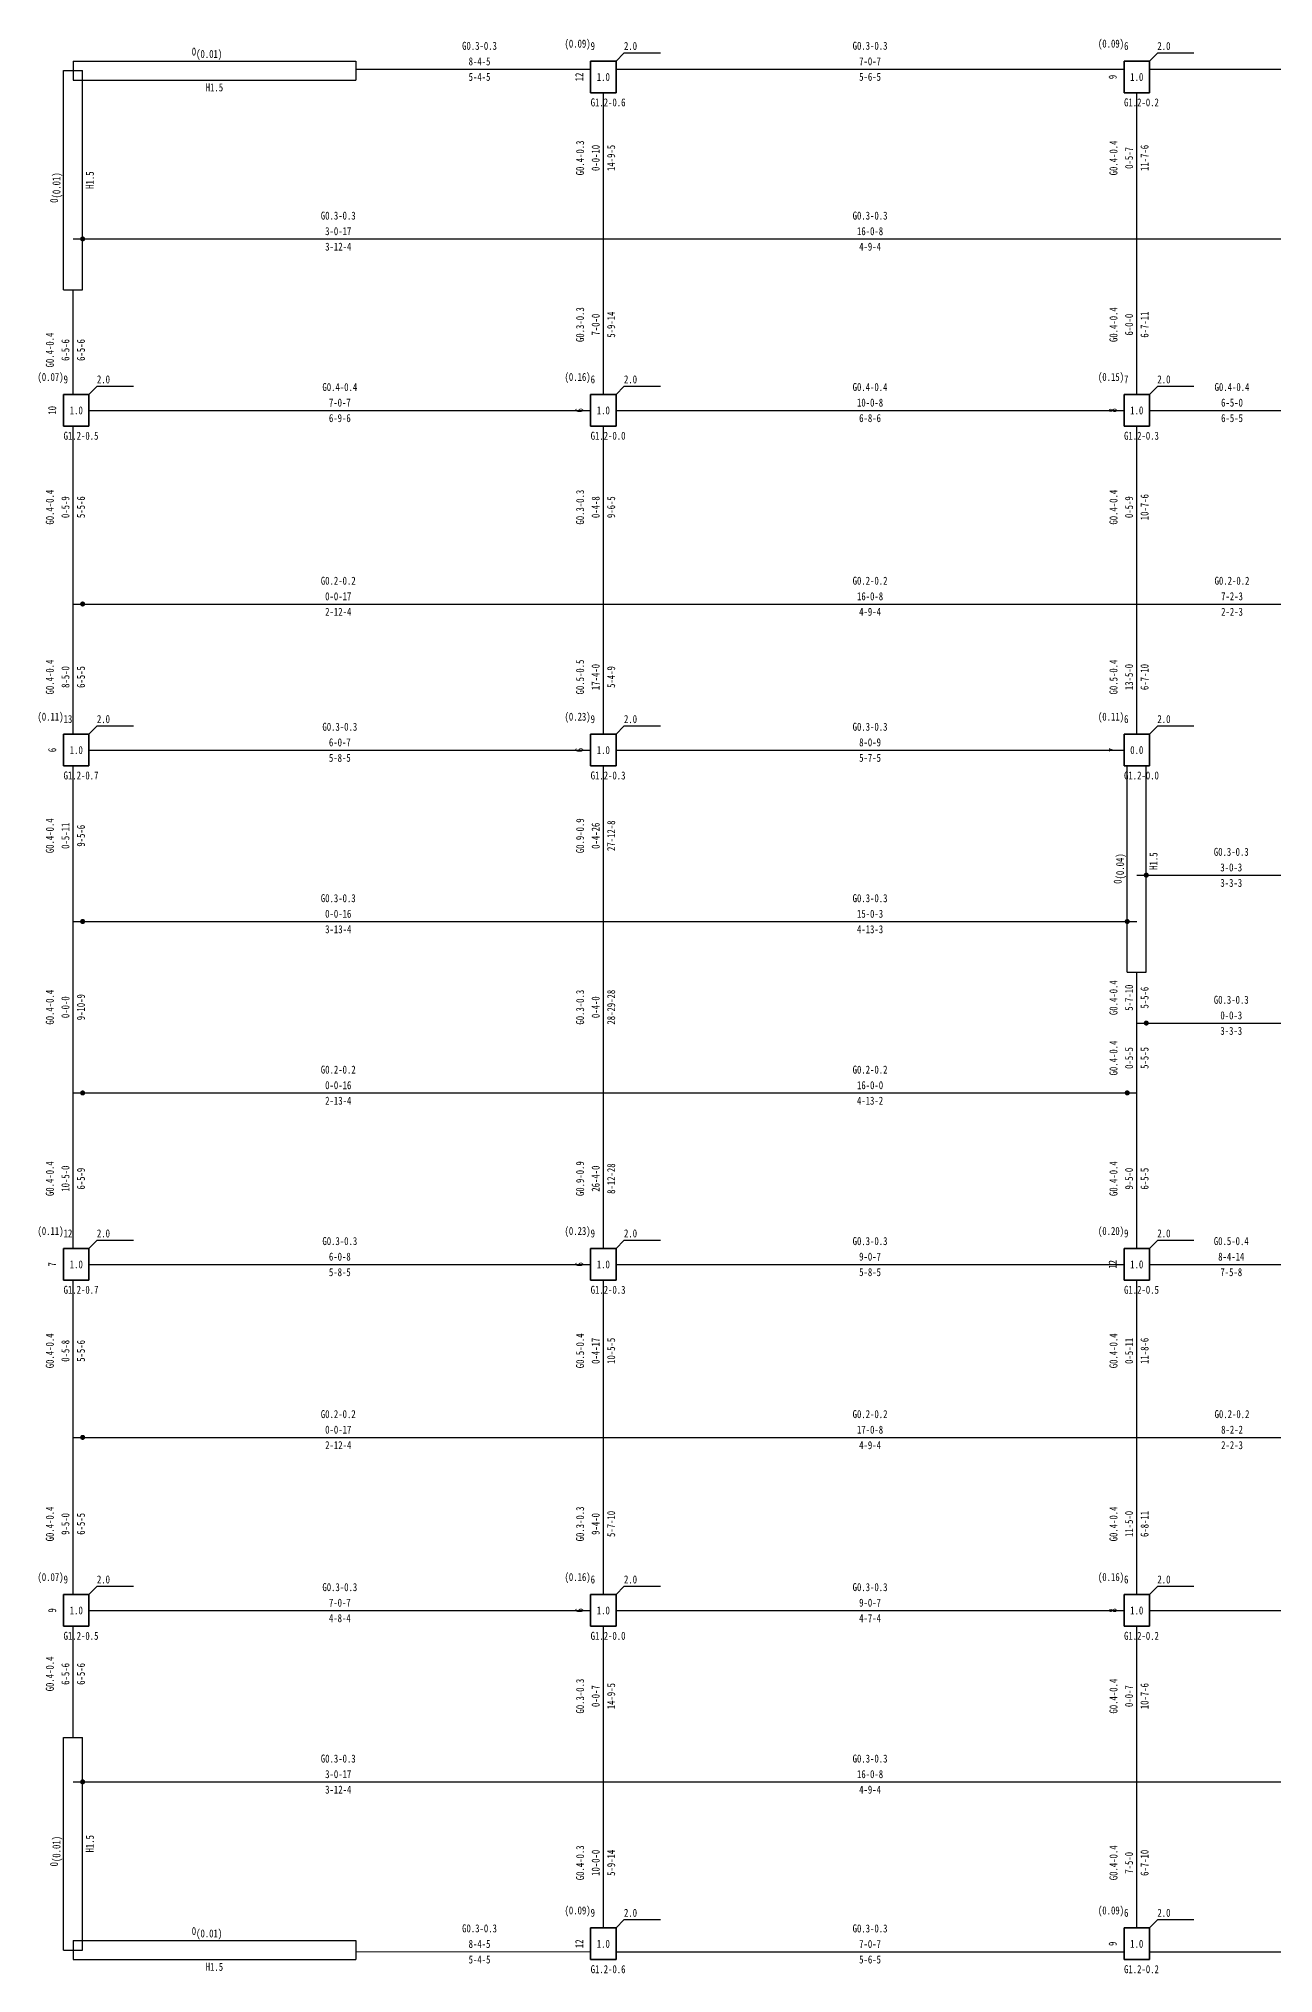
# Model space of a CAD drawing. Header units: millimetres. Extents: x -1455 to 850709, y 32926 to 221881.
# Drawn here: x 311108 to 330550, y 131285 to 161753 of the extents above; entities that cross this region are included whole.
import ezdxf
from ezdxf.enums import TextEntityAlignment as Align

# ---------------------------------------------------------------- set-up
doc = ezdxf.new("R2010")
doc.units = ezdxf.units.MM
for name, color, linetype, lineweight in [('层15100', 134, 'Continuous', 25), ('层15101', 52, 'Continuous', 25), ('层15103', 84, 'Continuous', 25), ('层15220', 4, 'Continuous', 25), ('层15221', 2, 'Continuous', 25), ('层15223', 3, 'Continuous', 25)]:
    doc.layers.add(name, color=color, linetype=linetype, lineweight=lineweight)
doc.styles.add('宋体', font='')
doc.styles.get('宋体').set_extended_font_data('宋体')

# ---------------------------------------------------------------- blocks, each defined once
blk = doc.blocks.new('20FLOOR')
at = {"layer": '层15100'}
for p, q in [((16.1, 41.274), (19.8, 41.274)), ((20.2, 41.275), (28.2, 41.275)), ((28.6, 41.275), (33.8, 41.275)), ((20, 38.6), (20, 40.9)), ((28.4, 38.6), (28.4, 40.9)), ((11.65, 38.6), (20, 38.6)), ((20, 36.15), (20, 38.6)), ((20, 38.6), (28.4, 38.6)), ((28.4, 36.15), (28.4, 38.6)), ((28.4, 38.6), (34, 38.6)), ((11.65, 32.85), (11.651, 35.65)), ((11.9, 35.9), (19.8, 35.9)), ((20, 32.85), (20, 35.65)), ((20.2, 35.9), (28.2, 35.9)), ((28.4, 32.85), (28.4, 35.65)), ((28.6, 35.9), (31.4, 35.9)), ((11.651, 30.8), (11.65, 32.85)), ((20, 30.8), (20, 32.85)), ((28.4, 30.8), (28.4, 32.85)), ((11.9, 30.55), (19.8, 30.55)), ((20.2, 30.55), (28.2, 30.55)), ((11.65, 27.85), (11.651, 30.3)), ((20, 27.85), (20, 30.3)), ((28.4, 28.58), (31.375, 28.58)), ((11.65, 25.15), (11.65, 27.85)), ((20, 25.15), (20, 27.85)), ((28.4, 26.25), (28.4, 27.05)), ((28.4, 25.15), (28.4, 26.25)), ((11.651, 22.7), (11.65, 25.15)), ((20, 22.7), (20, 25.15)), ((28.4, 22.7), (28.4, 25.15)), ((11.9, 22.45), (19.8, 22.45)), ((20.2, 22.45), (28.2, 22.45)), ((28.6, 22.45), (31.375, 22.45)), ((11.65, 19.725), (11.651, 22.2)), ((20, 19.725), (20, 22.2)), ((28.4, 19.725), (28.4, 22.2)), ((11.651, 17.25), (11.65, 19.725)), ((20, 17.25), (20, 19.725)), ((28.4, 17.25), (28.4, 19.725)), ((11.9, 17), (19.8, 17)), ((20.2, 17), (28.2, 17)), ((28.6, 17), (33.8, 17)), ((20, 14.3), (20, 16.75)), ((28.4, 14.3), (28.4, 16.75)), ((11.65, 14.3), (20, 14.3)), ((20, 12), (20, 14.3)), ((20, 14.3), (28.4, 14.3)), ((28.4, 12), (28.4, 14.3)), ((28.4, 14.3), (34, 14.3)), ((16.1, 11.626), (19.8, 11.625)), ((20.2, 11.625), (28.2, 11.625)), ((28.6, 11.625), (33.8, 11.625))]:
    blk.add_line(p, q, dxfattribs=at)
at = {"layer": '层15100', "color": 2}
for p, q in [((11.651, 36.15), (11.65, 37.8)), ((11.65, 15), (11.651, 16.75))]:
    blk.add_line(p, q, dxfattribs=at)
at = {"layer": '层15100', "color": 4}
for p, q in [((11.65, 32.85), (20, 32.85)), ((20, 32.85), (28.4, 32.85)), ((28.4, 32.85), (31.4, 32.85)), ((11.65, 27.85), (20, 27.85)), ((20, 27.85), (28.4, 27.85)), ((28.4, 26.25), (31.375, 26.25)), ((11.65, 25.15), (20, 25.15)), ((20, 25.15), (28.4, 25.15)), ((11.65, 19.725), (20, 19.725)), ((20, 19.725), (28.4, 19.725)), ((28.4, 19.725), (31.4, 19.725))]:
    blk.add_line(p, q, dxfattribs=at)
at = {"layer": '层15100', "color": 1, "linetype": 'Continuous', "const_width": 0.04}
for points in [[(11.82, 38.6, 1), (11.78, 38.6, 1)], [(11.82, 32.85, 1), (11.78, 32.85, 1)], [(28.57, 28.58, 1), (28.53, 28.58, 1)], [(11.82, 27.85, 1), (11.78, 27.85, 1)], [(28.27, 27.85, 1), (28.23, 27.85, 1)], [(28.57, 26.25, 1), (28.53, 26.25, 1)], [(11.82, 25.15, 1), (11.78, 25.15, 1)], [(28.27, 25.15, 1), (28.23, 25.15, 1)], [(11.82, 19.725, 1), (11.78, 19.725, 1)], [(11.82, 14.3, 1), (11.78, 14.3, 1)]]:
    blk.add_lwpolyline(points, format="xyb", close=True, dxfattribs=at)
at = {"layer": '层15103'}
for p, q in [((11.5, 38.6), (11.5, 41.25)), ((11.5, 41.25), (11.8, 41.25)), ((11.65, 41.4), (16.1, 41.4)), ((11.65, 41.4), (11.65, 41.1)), ((11.8, 38.6), (11.8, 41.25)), ((16.1, 41.4), (16.1, 41.1)), ((11.65, 41.1), (16.1, 41.1)), ((11.5, 37.8), (11.5, 38.6)), ((11.8, 37.8), (11.8, 38.6)), ((11.5, 37.8), (11.8, 37.8)), ((28.25, 28.58), (28.25, 30.3)), ((28.55, 28.58), (28.55, 30.3)), ((28.25, 27.85), (28.25, 28.58)), ((28.55, 27.85), (28.55, 28.58)), ((28.25, 27.05), (28.25, 27.85)), ((28.55, 27.05), (28.55, 27.85)), ((28.25, 27.05), (28.55, 27.05)), ((11.5, 14.3), (11.5, 15)), ((11.5, 15), (11.8, 15)), ((11.8, 14.3), (11.8, 15)), ((11.5, 11.65), (11.5, 14.3)), ((11.8, 11.65), (11.8, 14.3)), ((11.5, 11.65), (11.8, 11.65)), ((11.65, 11.8), (16.1, 11.8)), ((11.65, 11.8), (11.65, 11.5)), ((16.1, 11.8), (16.1, 11.5)), ((11.65, 11.5), (16.1, 11.5))]:
    blk.add_line(p, q, dxfattribs=at)
at = {"layer": '层15221'}
for p, q in [((20.2, 41.4), (20.325, 41.525)), ((20.901, 41.525), (20.325, 41.525)), ((28.6, 41.4), (28.725, 41.525)), ((29.301, 41.525), (28.725, 41.525)), ((11.9, 36.15), (12.025, 36.275)), ((12.601, 36.275), (12.025, 36.275)), ((20.2, 36.15), (20.325, 36.275)), ((20.901, 36.275), (20.325, 36.275)), ((28.6, 36.15), (28.725, 36.275)), ((29.301, 36.275), (28.725, 36.275)), ((11.9, 30.8), (12.025, 30.925)), ((12.601, 30.925), (12.025, 30.925)), ((20.2, 30.8), (20.325, 30.925)), ((20.901, 30.925), (20.325, 30.925)), ((28.6, 30.8), (28.725, 30.925)), ((29.301, 30.925), (28.725, 30.925)), ((11.9, 22.7), (12.025, 22.825)), ((12.601, 22.825), (12.025, 22.825)), ((20.2, 22.7), (20.325, 22.825)), ((20.901, 22.825), (20.325, 22.825)), ((28.6, 22.7), (28.725, 22.825)), ((29.301, 22.825), (28.725, 22.825)), ((11.9, 17.25), (12.025, 17.375)), ((12.601, 17.375), (12.025, 17.375)), ((20.2, 17.25), (20.325, 17.375)), ((20.901, 17.375), (20.325, 17.375)), ((28.6, 17.25), (28.725, 17.375)), ((29.301, 17.375), (28.725, 17.375)), ((20.2, 12), (20.325, 12.125)), ((20.901, 12.125), (20.325, 12.125)), ((28.6, 12), (28.725, 12.125)), ((29.301, 12.125), (28.725, 12.125))]:
    blk.add_line(p, q, dxfattribs=at)
at = {"layer": '层15220', "style": '宋体', "width": 0.8}
for s, p in [('G0.3-0.3', (18.05, 41.641)), ('8-4-5', (18.05, 41.396)), ('G0.3-0.3', (24.2, 41.642)), ('7-0-7', (24.2, 41.397)), ('5-4-5', (18.05, 41.152)), ('5-6-5', (24.2, 41.153)), ('G0.3-0.3', (15.825, 38.967)), ('G0.3-0.3', (24.2, 38.967)), ('3-0-17', (15.825, 38.722)), ('16-0-8', (24.2, 38.722)), ('3-12-4', (15.825, 38.478)), ('4-9-4', (24.2, 38.478)), ('G0.4-0.4', (15.85, 36.267)), ('G0.4-0.4', (24.2, 36.267)), ('G0.4-0.4', (29.9, 36.267)), ('7-0-7', (15.85, 36.022)), ('10-0-8', (24.2, 36.022)), ('6-5-0', (29.9, 36.022)), ('6-9-6', (15.85, 35.778)), ('6-8-6', (24.2, 35.778)), ('6-5-5', (29.9, 35.778)), ('G0.2-0.2', (15.825, 33.217)), ('G0.2-0.2', (24.2, 33.217)), ('G0.2-0.2', (29.9, 33.217)), ('0-0-17', (15.825, 32.972)), ('16-0-8', (24.2, 32.972)), ('7-2-3', (29.9, 32.972)), ('2-12-4', (15.825, 32.728)), ('4-9-4', (24.2, 32.728)), ('2-2-3', (29.9, 32.728)), ('G0.3-0.3', (15.85, 30.917)), ('G0.3-0.3', (24.2, 30.917)), ('5-8-5', (15.85, 30.428)), ('6-0-7', (15.85, 30.672)), ('5-7-5', (24.2, 30.428)), ('8-0-9', (24.2, 30.672)), ('G0.3-0.3', (29.888, 28.947)), ('3-0-3', (29.888, 28.702)), ('3-3-3', (29.888, 28.458)), ('G0.3-0.3', (15.825, 28.217)), ('0-0-16', (15.825, 27.972)), ('G0.3-0.3', (24.2, 28.217)), ('15-0-3', (24.2, 27.972)), ('3-13-4', (15.825, 27.728)), ('4-13-3', (24.2, 27.728)), ('G0.3-0.3', (29.888, 26.617)), ('0-0-3', (29.888, 26.372)), ('3-3-3', (29.888, 26.128)), ('G0.2-0.2', (15.825, 25.517)), ('0-0-16', (15.825, 25.272)), ('G0.2-0.2', (24.2, 25.517)), ('16-0-0', (24.2, 25.272)), ('2-13-4', (15.825, 25.028)), ('4-13-2', (24.2, 25.028)), ('G0.3-0.3', (15.85, 22.817)), ('G0.3-0.3', (24.2, 22.817)), ('G0.5-0.4', (29.888, 22.817)), ('6-0-8', (15.85, 22.572)), ('9-0-7', (24.2, 22.572)), ('8-4-14', (29.888, 22.572)), ('5-8-5', (15.85, 22.328)), ('5-8-5', (24.2, 22.328)), ('7-5-8', (29.888, 22.328)), ('G0.2-0.2', (15.825, 20.092)), ('G0.2-0.2', (24.2, 20.092)), ('G0.2-0.2', (29.9, 20.092)), ('0-0-17', (15.825, 19.847)), ('17-0-8', (24.2, 19.847)), ('8-2-2', (29.9, 19.847)), ('2-12-4', (15.825, 19.603)), ('4-9-4', (24.2, 19.603)), ('2-2-3', (29.9, 19.603)), ('G0.3-0.3', (15.85, 17.367)), ('G0.3-0.3', (24.2, 17.367)), ('7-0-7', (15.85, 17.122)), ('9-0-7', (24.2, 17.122)), ('4-8-4', (15.85, 16.878)), ('4-7-4', (24.2, 16.878)), ('G0.3-0.3', (15.825, 14.667)), ('G0.3-0.3', (24.2, 14.667)), ('3-0-17', (15.825, 14.422)), ('16-0-8', (24.2, 14.422)), ('3-12-4', (15.825, 14.178)), ('4-9-4', (24.2, 14.178)), ('G0.3-0.3', (24.2, 11.992)), ('7-0-7', (24.2, 11.747)), ('5-6-5', (24.2, 11.503))]:
    blk.add_text(s, height=0.126, dxfattribs=at).set_placement(p, align=Align.MIDDLE_CENTER)
for s, rotation, p in [('G0.4-0.3', 89.9997, (19.633, 39.875)), ('0-0-10', 89.9997, (19.878, 39.875)), ('14-9-5', 89.9997, (20.122, 39.875)), ('G0.4-0.4', 89.9997, (28.033, 39.875)), ('0-5-7', 89.9997, (28.278, 39.875)), ('11-7-6', 89.9997, (28.522, 39.875)), ('G0.3-0.3', 89.9997, (19.633, 37.25)), ('G0.4-0.4', 89.9997, (28.033, 37.25)), ('7-0-0', 89.9997, (19.878, 37.25)), ('5-9-14', 89.9997, (20.122, 37.25)), ('6-0-0', 89.9997, (28.278, 37.25)), ('6-7-11', 89.9997, (28.522, 37.25)), ('G0.4-0.4', 90.0276, (11.283, 36.85)), ('6-5-6', 90.0276, (11.528, 36.85)), ('6-5-6', 90.0276, (11.773, 36.85)), ('G0.4-0.4', 89.98, (11.283, 34.375)), ('0-5-9', 89.98, (11.528, 34.375)), ('5-5-6', 89.98, (11.773, 34.375)), ('G0.3-0.3', 89.9997, (19.633, 34.375)), ('0-4-8', 89.9997, (19.878, 34.375)), ('9-6-5', 89.9997, (20.122, 34.375)), ('G0.4-0.4', 89.9997, (28.033, 34.375)), ('0-5-9', 89.9997, (28.278, 34.375)), ('10-7-6', 89.9997, (28.522, 34.375)), ('G0.4-0.4', 90.0276, (11.283, 31.7)), ('8-5-0', 90.0276, (11.528, 31.7)), ('6-5-5', 90.0276, (11.773, 31.7)), ('G0.5-0.5', 89.9997, (19.633, 31.7)), ('17-4-0', 89.9997, (19.878, 31.7)), ('5-4-9', 89.9997, (20.122, 31.7)), ('G0.5-0.4', 89.9997, (28.033, 31.7)), ('13-5-0', 89.9997, (28.278, 31.7)), ('6-7-10', 89.9997, (28.522, 31.7)), ('G0.4-0.4', 89.98, (11.283, 29.2)), ('0-5-11', 89.98, (11.528, 29.2)), ('9-5-6', 89.98, (11.773, 29.2)), ('G0.9-0.9', 89.9997, (19.633, 29.2)), ('0-4-26', 89.9997, (19.878, 29.2)), ('27-12-8', 89.9997, (20.122, 29.2)), ('G0.4-0.4', 89.9997, (28.033, 26.65)), ('5-7-10', 89.9997, (28.278, 26.65)), ('5-5-6', 89.9997, (28.522, 26.65)), ('G0.4-0.4', 89.9997, (11.283, 26.5)), ('0-0-0', 89.9997, (11.528, 26.5)), ('9-10-9', 89.9997, (11.772, 26.5)), ('G0.3-0.3', 89.9997, (19.633, 26.5)), ('0-4-0', 89.9997, (19.878, 26.5)), ('28-29-28', 89.9997, (20.122, 26.5)), ('G0.4-0.4', 89.9997, (28.033, 25.7)), ('0-5-5', 89.9997, (28.278, 25.7)), ('5-5-5', 89.9997, (28.522, 25.7)), ('G0.4-0.4', 90.0194, (11.283, 23.8)), ('10-5-0', 90.0194, (11.528, 23.8)), ('6-5-9', 90.0194, (11.773, 23.8)), ('G0.9-0.9', 89.9997, (19.633, 23.8)), ('26-4-0', 89.9997, (19.878, 23.8)), ('8-12-28', 89.9997, (20.122, 23.8)), ('G0.4-0.4', 89.9997, (28.033, 23.8)), ('9-5-0', 89.9997, (28.278, 23.8)), ('6-5-5', 89.9997, (28.522, 23.8)), ('G0.4-0.4', 89.98, (11.283, 21.088)), ('G0.5-0.4', 89.9997, (19.633, 21.088)), ('G0.4-0.4', 89.9997, (28.033, 21.088)), ('0-5-8', 89.98, (11.528, 21.088)), ('5-5-6', 89.98, (11.773, 21.087)), ('0-4-17', 89.9997, (19.878, 21.088)), ('10-5-5', 89.9997, (20.122, 21.088)), ('0-5-11', 89.9997, (28.278, 21.088)), ('11-8-6', 89.9997, (28.522, 21.088)), ('G0.4-0.4', 90.0194, (11.283, 18.362)), ('G0.3-0.3', 89.9997, (19.633, 18.362)), ('G0.4-0.4', 89.9997, (28.033, 18.362)), ('9-5-0', 90.0194, (11.528, 18.362)), ('6-5-5', 90.0194, (11.773, 18.363)), ('9-4-0', 89.9997, (19.878, 18.362)), ('5-7-10', 89.9997, (20.122, 18.362)), ('11-5-0', 89.9997, (28.278, 18.362)), ('6-8-11', 89.9997, (28.522, 18.362)), ('G0.4-0.4', 89.9718, (11.283, 16)), ('6-5-6', 89.9718, (11.528, 16)), ('6-5-6', 89.9718, (11.773, 16)), ('G0.3-0.3', 89.9997, (19.633, 15.65)), ('14-9-5', 89.9997, (20.122, 15.65)), ('G0.4-0.4', 89.9997, (28.033, 15.65)), ('10-7-6', 89.9997, (28.522, 15.65)), ('0-0-7', 89.9997, (19.878, 15.65)), ('0-0-7', 89.9997, (28.278, 15.65)), ('G0.4-0.3', 89.9997, (19.633, 13.025)), ('10-0-0', 89.9997, (19.878, 13.025)), ('5-9-14', 89.9997, (20.122, 13.025)), ('G0.4-0.4', 89.9997, (28.033, 13.025)), ('7-5-0', 89.9997, (28.278, 13.025)), ('6-7-10', 89.9997, (28.522, 13.025)), ('G0.3-0.3', -0.0147, (18.05, 11.993)), ('8-4-5', -0.0147, (18.05, 11.748)), ('5-4-5', -0.0147, (18.05, 11.503))]:
    blk.add_text(s, height=0.126, rotation=rotation, dxfattribs=at).set_placement(p, align=Align.MIDDLE_CENTER)
at = {"layer": '层15221', "style": '宋体', "width": 0.8}
for s, p in [('(0.09)', (19.8, 41.575)), ('(0.09)', (28.2, 41.575)), ('(0.07)', (11.5, 36.325)), ('(0.16)', (19.8, 36.325)), ('(0.15)', (28.2, 36.325)), ('(0.11)', (11.5, 30.975)), ('(0.23)', (19.8, 30.975)), ('(0.11)', (28.2, 30.975)), ('(0.11)', (11.5, 22.875)), ('(0.23)', (19.8, 22.875)), ('(0.20)', (28.2, 22.875)), ('(0.07)', (11.5, 17.425)), ('(0.16)', (19.8, 17.425)), ('(0.16)', (28.2, 17.425)), ('(0.09)', (19.8, 12.175)), ('(0.09)', (28.2, 12.175))]:
    blk.add_text(s, height=0.126, dxfattribs=at).set_placement(p, align=Align.BOTTOM_RIGHT)
for s, p in [('9', (19.8, 41.575)), ('2.0', (20.325, 41.575)), ('6', (28.2, 41.575)), ('2.0', (28.725, 41.575)), ('9', (11.5, 36.325)), ('2.0', (12.025, 36.325)), ('6', (19.8, 36.325)), ('2.0', (20.325, 36.325)), ('7', (28.2, 36.325)), ('2.0', (28.725, 36.325)), ('13', (11.5, 30.975)), ('2.0', (12.025, 30.975)), ('9', (19.8, 30.975)), ('2.0', (20.325, 30.975)), ('6', (28.2, 30.975)), ('2.0', (28.725, 30.975)), ('12', (11.5, 22.875)), ('2.0', (12.025, 22.875)), ('9', (19.8, 22.875)), ('2.0', (20.325, 22.875)), ('9', (28.2, 22.875)), ('2.0', (28.725, 22.875)), ('9', (11.5, 17.425)), ('2.0', (12.025, 17.425)), ('6', (19.8, 17.425)), ('2.0', (20.325, 17.425)), ('6', (28.2, 17.425)), ('2.0', (28.725, 17.425)), ('9', (19.8, 12.175)), ('2.0', (20.325, 12.175)), ('6', (28.2, 12.175)), ('2.0', (28.725, 12.175))]:
    blk.add_text(s, height=0.126, dxfattribs=at).set_placement(p)
for s, p in [('12', (19.62, 41.15)), ('9', (28.02, 41.15)), ('10', (11.32, 35.9)), ('6', (19.62, 35.9)), ('8', (28.02, 35.9)), ('6', (11.32, 30.55)), ('6', (19.62, 30.55)), ('7', (28.02, 30.55)), ('7', (11.32, 22.45)), ('6', (19.62, 22.45)), ('12', (28.02, 22.45)), ('9', (11.32, 17)), ('6', (19.62, 17)), ('8', (28.02, 17)), ('12', (19.62, 11.75)), ('9', (28.02, 11.75))]:
    blk.add_text(s, height=0.126, rotation=89.9997, dxfattribs=at).set_placement(p, align=Align.MIDDLE_CENTER)
for s, p in [('1.0', (20, 41.15)), ('1.0', (28.4, 41.15)), ('1.0', (11.7, 35.9)), ('1.0', (20, 35.9)), ('1.0', (28.4, 35.9)), ('1.0', (11.7, 30.55)), ('1.0', (20, 30.55)), ('0.0', (28.4, 30.55)), ('1.0', (11.7, 22.45)), ('1.0', (20, 22.45)), ('1.0', (28.4, 22.45)), ('1.0', (11.7, 17)), ('1.0', (20, 17)), ('1.0', (28.4, 17)), ('1.0', (20, 11.75)), ('1.0', (28.4, 11.75))]:
    blk.add_text(s, height=0.126, dxfattribs=at).set_placement(p, align=Align.MIDDLE_CENTER)
for s, p in [('G1.2-0.6', (19.8, 40.75)), ('G1.2-0.2', (28.2, 40.75)), ('G1.2-0.5', (11.5, 35.5)), ('G1.2-0.0', (19.8, 35.5)), ('G1.2-0.3', (28.2, 35.5)), ('G1.2-0.7', (11.5, 30.15)), ('G1.2-0.3', (19.8, 30.15)), ('G1.2-0.0', (28.2, 30.15)), ('G1.2-0.7', (11.5, 22.05)), ('G1.2-0.3', (19.8, 22.05)), ('G1.2-0.5', (28.2, 22.05)), ('G1.2-0.5', (11.5, 16.6)), ('G1.2-0.0', (19.8, 16.6)), ('G1.2-0.2', (28.2, 16.6)), ('G1.2-0.6', (19.8, 11.35)), ('G1.2-0.2', (28.2, 11.35))]:
    blk.add_text(s, height=0.126, dxfattribs=at).set_placement(p, align=Align.MIDDLE_LEFT)
at = {"layer": '层15223', "style": '宋体', "width": 0.8}
for p in [(13.587, 41.45), (13.587, 11.85)]:
    blk.add_text('0', height=0.126, dxfattribs=at).set_placement(p, align=Align.BOTTOM_RIGHT)
for p in [(13.587, 41.45), (13.587, 11.85)]:
    blk.add_text('(0.01)', height=0.126, dxfattribs=at).set_placement(p)
for p in [(13.875, 41.05), (13.875, 11.45)]:
    blk.add_text('H1.5', height=0.126, dxfattribs=at).set_placement(p, align=Align.TOP_CENTER)
for s, p in [('(0.01)', (11.45, 39.237)), ('(0.04)', (28.2, 28.512)), ('(0.01)', (11.45, 13.037))]:
    blk.add_text(s, height=0.126, rotation=89.9997, dxfattribs=at).set_placement(p)
for p in [(11.85, 39.525), (28.6, 28.8), (11.85, 13.325)]:
    blk.add_text('H1.5', height=0.126, rotation=89.9997, dxfattribs=at).set_placement(p, align=Align.TOP_CENTER)
for p in [(11.45, 39.237), (28.2, 28.512), (11.45, 13.037)]:
    blk.add_text('0', height=0.126, rotation=89.9997, dxfattribs=at).set_placement(p, align=Align.BOTTOM_RIGHT)
at = {"layer": '层15101'}
mesh = blk.add_polyface(dxfattribs=at)
corners = [(19.8, 40.9), (20.2, 40.9), (20.2, 40.9), (19.8, 40.9), (20.2, 40.9), (20.2, 41.4), (20.2, 41.4), (20.2, 40.9), (20.2, 41.4), (19.8, 41.4), (19.8, 41.4), (20.2, 41.4), (19.8, 41.4), (19.8, 40.9), (19.8, 40.9), (19.8, 41.4)]
mesh.append_faces([[corners[k] for k in face] for face in [(0, 1, 2, 3), (4, 5, 6, 7), (8, 9, 10, 11), (12, 13, 14, 15)]])
mesh = blk.add_polyface(dxfattribs=at)
corners = [(28.2, 40.9), (28.6, 40.9), (28.6, 40.9), (28.2, 40.9), (28.6, 40.9), (28.6, 41.4), (28.6, 41.4), (28.6, 40.9), (28.6, 41.4), (28.2, 41.4), (28.2, 41.4), (28.6, 41.4), (28.2, 41.4), (28.2, 40.9), (28.2, 40.9), (28.2, 41.4)]
mesh.append_faces([[corners[k] for k in face] for face in [(0, 1, 2, 3), (4, 5, 6, 7), (8, 9, 10, 11), (12, 13, 14, 15)]])
mesh = blk.add_polyface(dxfattribs=at)
corners = [(11.5, 35.65), (11.9, 35.65), (11.9, 35.65), (11.5, 35.65), (11.9, 35.65), (11.9, 36.15), (11.9, 36.15), (11.9, 35.65), (11.9, 36.15), (11.5, 36.15), (11.5, 36.15), (11.9, 36.15), (11.5, 36.15), (11.5, 35.65), (11.5, 35.65), (11.5, 36.15)]
mesh.append_faces([[corners[k] for k in face] for face in [(0, 1, 2, 3), (4, 5, 6, 7), (8, 9, 10, 11), (12, 13, 14, 15)]])
mesh = blk.add_polyface(dxfattribs=at)
corners = [(19.8, 35.65), (20.2, 35.65), (20.2, 35.65), (19.8, 35.65), (20.2, 35.65), (20.2, 36.15), (20.2, 36.15), (20.2, 35.65), (20.2, 36.15), (19.8, 36.15), (19.8, 36.15), (20.2, 36.15), (19.8, 36.15), (19.8, 35.65), (19.8, 35.65), (19.8, 36.15)]
mesh.append_faces([[corners[k] for k in face] for face in [(0, 1, 2, 3), (4, 5, 6, 7), (8, 9, 10, 11), (12, 13, 14, 15)]])
mesh = blk.add_polyface(dxfattribs=at)
corners = [(28.2, 35.65), (28.6, 35.65), (28.6, 35.65), (28.2, 35.65), (28.6, 35.65), (28.6, 36.15), (28.6, 36.15), (28.6, 35.65), (28.6, 36.15), (28.2, 36.15), (28.2, 36.15), (28.6, 36.15), (28.2, 36.15), (28.2, 35.65), (28.2, 35.65), (28.2, 36.15)]
mesh.append_faces([[corners[k] for k in face] for face in [(0, 1, 2, 3), (4, 5, 6, 7), (8, 9, 10, 11), (12, 13, 14, 15)]])
mesh = blk.add_polyface(dxfattribs=at)
corners = [(11.5, 30.3), (11.9, 30.3), (11.9, 30.3), (11.5, 30.3), (11.9, 30.3), (11.9, 30.8), (11.9, 30.8), (11.9, 30.3), (11.9, 30.8), (11.5, 30.8), (11.5, 30.8), (11.9, 30.8), (11.5, 30.8), (11.5, 30.3), (11.5, 30.3), (11.5, 30.8)]
mesh.append_faces([[corners[k] for k in face] for face in [(0, 1, 2, 3), (4, 5, 6, 7), (8, 9, 10, 11), (12, 13, 14, 15)]])
mesh = blk.add_polyface(dxfattribs=at)
corners = [(19.8, 30.3), (20.2, 30.3), (20.2, 30.3), (19.8, 30.3), (20.2, 30.3), (20.2, 30.8), (20.2, 30.8), (20.2, 30.3), (20.2, 30.8), (19.8, 30.8), (19.8, 30.8), (20.2, 30.8), (19.8, 30.8), (19.8, 30.3), (19.8, 30.3), (19.8, 30.8)]
mesh.append_faces([[corners[k] for k in face] for face in [(0, 1, 2, 3), (4, 5, 6, 7), (8, 9, 10, 11), (12, 13, 14, 15)]])
mesh = blk.add_polyface(dxfattribs=at)
corners = [(28.2, 30.3), (28.6, 30.3), (28.6, 30.3), (28.2, 30.3), (28.6, 30.3), (28.6, 30.8), (28.6, 30.8), (28.6, 30.3), (28.6, 30.8), (28.2, 30.8), (28.2, 30.8), (28.6, 30.8), (28.2, 30.8), (28.2, 30.3), (28.2, 30.3), (28.2, 30.8)]
mesh.append_faces([[corners[k] for k in face] for face in [(0, 1, 2, 3), (4, 5, 6, 7), (8, 9, 10, 11), (12, 13, 14, 15)]])
mesh = blk.add_polyface(dxfattribs=at)
corners = [(11.5, 22.2), (11.9, 22.2), (11.9, 22.2), (11.5, 22.2), (11.9, 22.2), (11.9, 22.7), (11.9, 22.7), (11.9, 22.2), (11.9, 22.7), (11.5, 22.7), (11.5, 22.7), (11.9, 22.7), (11.5, 22.7), (11.5, 22.2), (11.5, 22.2), (11.5, 22.7)]
mesh.append_faces([[corners[k] for k in face] for face in [(0, 1, 2, 3), (4, 5, 6, 7), (8, 9, 10, 11), (12, 13, 14, 15)]])
mesh = blk.add_polyface(dxfattribs=at)
corners = [(19.8, 22.2), (20.2, 22.2), (20.2, 22.2), (19.8, 22.2), (20.2, 22.2), (20.2, 22.7), (20.2, 22.7), (20.2, 22.2), (20.2, 22.7), (19.8, 22.7), (19.8, 22.7), (20.2, 22.7), (19.8, 22.7), (19.8, 22.2), (19.8, 22.2), (19.8, 22.7)]
mesh.append_faces([[corners[k] for k in face] for face in [(0, 1, 2, 3), (4, 5, 6, 7), (8, 9, 10, 11), (12, 13, 14, 15)]])
mesh = blk.add_polyface(dxfattribs=at)
corners = [(28.2, 22.2), (28.6, 22.2), (28.6, 22.2), (28.2, 22.2), (28.6, 22.2), (28.6, 22.7), (28.6, 22.7), (28.6, 22.2), (28.6, 22.7), (28.2, 22.7), (28.2, 22.7), (28.6, 22.7), (28.2, 22.7), (28.2, 22.2), (28.2, 22.2), (28.2, 22.7)]
mesh.append_faces([[corners[k] for k in face] for face in [(0, 1, 2, 3), (4, 5, 6, 7), (8, 9, 10, 11), (12, 13, 14, 15)]])
mesh = blk.add_polyface(dxfattribs=at)
corners = [(11.5, 16.75), (11.9, 16.75), (11.9, 16.75), (11.5, 16.75), (11.9, 16.75), (11.9, 17.25), (11.9, 17.25), (11.9, 16.75), (11.9, 17.25), (11.5, 17.25), (11.5, 17.25), (11.9, 17.25), (11.5, 17.25), (11.5, 16.75), (11.5, 16.75), (11.5, 17.25)]
mesh.append_faces([[corners[k] for k in face] for face in [(0, 1, 2, 3), (4, 5, 6, 7), (8, 9, 10, 11), (12, 13, 14, 15)]])
mesh = blk.add_polyface(dxfattribs=at)
corners = [(19.8, 16.75), (20.2, 16.75), (20.2, 16.75), (19.8, 16.75), (20.2, 16.75), (20.2, 17.25), (20.2, 17.25), (20.2, 16.75), (20.2, 17.25), (19.8, 17.25), (19.8, 17.25), (20.2, 17.25), (19.8, 17.25), (19.8, 16.75), (19.8, 16.75), (19.8, 17.25)]
mesh.append_faces([[corners[k] for k in face] for face in [(0, 1, 2, 3), (4, 5, 6, 7), (8, 9, 10, 11), (12, 13, 14, 15)]])
mesh = blk.add_polyface(dxfattribs=at)
corners = [(28.2, 16.75), (28.6, 16.75), (28.6, 16.75), (28.2, 16.75), (28.6, 16.75), (28.6, 17.25), (28.6, 17.25), (28.6, 16.75), (28.6, 17.25), (28.2, 17.25), (28.2, 17.25), (28.6, 17.25), (28.2, 17.25), (28.2, 16.75), (28.2, 16.75), (28.2, 17.25)]
mesh.append_faces([[corners[k] for k in face] for face in [(0, 1, 2, 3), (4, 5, 6, 7), (8, 9, 10, 11), (12, 13, 14, 15)]])
mesh = blk.add_polyface(dxfattribs=at)
corners = [(19.8, 11.5), (20.2, 11.5), (20.2, 11.5), (19.8, 11.5), (20.2, 11.5), (20.2, 12), (20.2, 12), (20.2, 11.5), (20.2, 12), (19.8, 12), (19.8, 12), (20.2, 12), (19.8, 12), (19.8, 11.5), (19.8, 11.5), (19.8, 12)]
mesh.append_faces([[corners[k] for k in face] for face in [(0, 1, 2, 3), (4, 5, 6, 7), (8, 9, 10, 11), (12, 13, 14, 15)]])
mesh = blk.add_polyface(dxfattribs=at)
corners = [(28.2, 11.5), (28.6, 11.5), (28.6, 11.5), (28.2, 11.5), (28.6, 11.5), (28.6, 12), (28.6, 12), (28.6, 11.5), (28.6, 12), (28.2, 12), (28.2, 12), (28.6, 12), (28.2, 12), (28.2, 11.5), (28.2, 11.5), (28.2, 12)]
mesh.append_faces([[corners[k] for k in face] for face in [(0, 1, 2, 3), (4, 5, 6, 7), (8, 9, 10, 11), (12, 13, 14, 15)]])

msp = doc.modelspace()

# ---------------------------------------------------------------- block references
at = {"xscale": 1000, "yscale": 1000, "zscale": 1000}
msp.add_blockref('20FLOOR', (300000, 120000), dxfattribs=at)

doc.saveas('drawing.dxf')
